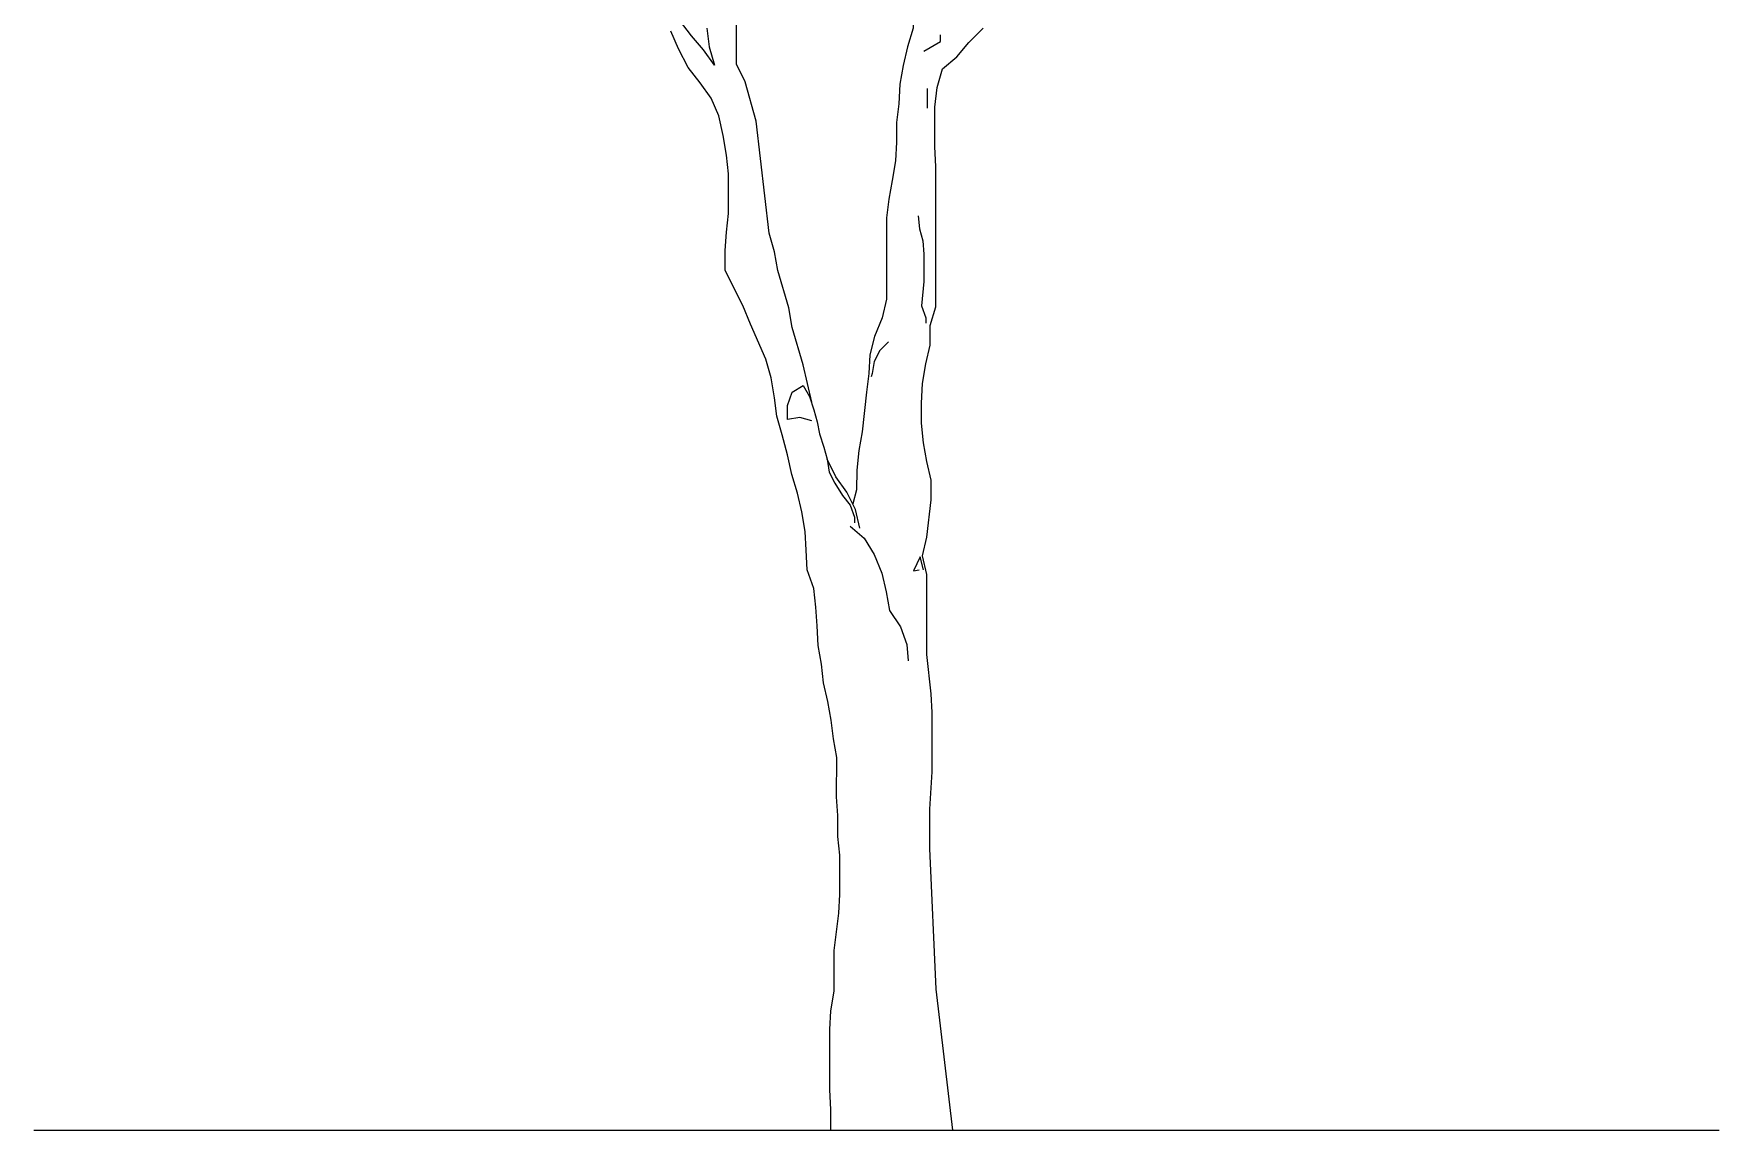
# Model space of a CAD drawing. Header units: millimetres. Extents: x -4.6 to 4.6, y 0 to 11.9.
# Drawn here: x -4.22 to 4.07, y 0 to 5.39 of the extents above; entities that cross this region are included whole.
import ezdxf

# ---------------------------------------------------------------- set-up
doc = ezdxf.new("R2010")
doc.units = ezdxf.units.MM
doc.layers.add('ceco.net 169', color=7, linetype='Continuous')

msp = doc.modelspace()

# ---------------------------------------------------------------- linework, layer by layer
at = {"layer": 'ceco.net 169'}
for p, q in [((0.1581, 5.3075), (0.239, 5.356)), ((0.239, 5.356), (0.2391, 5.3884)), ((0.1741, 5.1241), (0.174, 5.027)), ((-4.2213, 0), (4.0706, 0)), ((-0.2999, 0), (0.2999, 0))]:
    msp.add_line(p, q, dxfattribs=at)
for points in [[(0.1206, 5.6043), (0.1097, 5.5126), (0.1042, 5.4209), (0.0772, 5.3292), (0.0555, 5.2375), (0.0392, 5.1458), (0.0338, 5.0487), (0.0229, 4.957), (0.0228, 4.8599), (0.0173, 4.7682), (0.001, 4.6712), (-0.0152, 4.5795), (-0.0261, 4.4878), (-0.0265, 4.0886), (-0.0481, 3.9969), (-0.086, 3.9052), (-0.1076, 3.8136), (-0.1131, 3.7219), (-0.124, 3.6302), (-0.1457, 3.436), (-0.162, 3.3443), (-0.1729, 3.2472), (-0.173, 3.1501), (-0.1926, 3.0815)], [(-0.2999, 0), (-0.2998, 0.1025), (-0.3051, 0.1996), (-0.3049, 0.4963), (-0.2994, 0.588), (-0.2831, 0.6851), (-0.2829, 0.8846), (-0.2612, 1.068), (-0.2557, 1.1597), (-0.2555, 1.3539), (-0.2662, 1.4456), (-0.2661, 1.5481), (-0.2714, 1.6398), (-0.2713, 1.834), (-0.2874, 1.9257), (-0.2981, 2.0175), (-0.3142, 2.1092), (-0.3357, 2.2009), (-0.3464, 2.2926), (-0.3625, 2.3843), (-0.3678, 2.4814), (-0.3731, 2.5731), (-0.3838, 2.6648), (-0.4161, 2.7566), (-0.4214, 2.8537), (-0.4267, 2.9454), (-0.4428, 3.0425), (-0.4643, 3.1342), (-0.4912, 3.2259), (-0.5126, 3.3231), (-0.5395, 3.4202), (-0.5664, 3.5119), (-0.5771, 3.6036), (-0.5932, 3.7007), (-0.6201, 3.7925), (-0.6955, 3.9651), (-0.7331, 4.0569), (-0.8193, 4.2296), (-0.8192, 4.3267), (-0.8137, 4.4184), (-0.8028, 4.5101), (-0.8027, 4.7043), (-0.8134, 4.796), (-0.8295, 4.8931), (-0.851, 4.9902), (-0.8886, 5.0765), (-0.9425, 5.1521), (-1.0018, 5.2277), (-1.0502, 5.3194), (-1.0879, 5.4058)], [(-0.9099, 5.4218), (-0.8992, 5.3301), (-0.8723, 5.2384), (-0.9262, 5.3139), (-0.9854, 5.3841), (-1.0447, 5.4597)], [(-0.3919, 3.5711), (-0.3937, 3.5819), (-0.4367, 3.7653), (-0.4905, 3.9488), (-0.5066, 4.0459), (-0.5604, 4.2293), (-0.5765, 4.3211), (-0.6033, 4.4128), (-0.6676, 4.9631), (-0.7213, 5.1573), (-0.7644, 5.2436), (-0.7642, 5.4432)], [(0.2999, 0), (0.2179, 0.6949), (0.1868, 1.3859), (0.187, 1.5801), (0.198, 1.7635), (0.1982, 2.0548), (0.1929, 2.1465), (0.1715, 2.3407), (0.1719, 2.7345), (0.1504, 2.8262), (0.1721, 2.9179), (0.1938, 3.1012), (0.1939, 3.1983), (0.1724, 3.2901), (0.1563, 3.3818), (0.1456, 3.4789), (0.1457, 3.576), (0.1512, 3.6731), (0.1674, 3.7702), (0.1891, 3.8618), (0.1892, 3.9589), (0.2163, 4.0506), (0.2169, 4.7411), (0.2116, 4.8382), (0.2118, 5.0324), (0.2226, 5.1295), (0.2497, 5.2211), (0.3199, 5.2804), (0.3793, 5.3505), (0.4495, 5.4205)], [(0.1304, 4.4984), (0.1357, 4.4337), (0.1518, 4.3743), (0.1572, 4.3096), (0.157, 4.1747), (0.1461, 4.0561), (0.1677, 3.9967), (0.1676, 3.9697)], [(-0.0159, 3.8782), (-0.0591, 3.8351), (-0.0861, 3.7812), (-0.0969, 3.7219), (-0.1023, 3.7057)], [(-0.3938, 3.4902), (-0.4531, 3.5064), (-0.5125, 3.4957), (-0.5124, 3.5658), (-0.4908, 3.6305), (-0.4368, 3.6628), (-0.4045, 3.6089), (-0.383, 3.5441), (-0.3668, 3.4848), (-0.3561, 3.4254), (-0.3346, 3.3607), (-0.3185, 3.3013), (-0.3077, 3.2366), (-0.2808, 3.1826), (-0.2431, 3.1232), (-0.2054, 3.0746), (-0.1839, 3.0153), (-0.1839, 2.9883)], [(-0.1569, 2.9613), (-0.1784, 3.053), (-0.2215, 3.1394), (-0.2754, 3.215), (-0.3185, 3.3013)], [(-0.2055, 2.9722), (-0.1354, 2.9128), (-0.0869, 2.8318), (-0.0493, 2.7401), (-0.0278, 2.6483), (-0.0117, 2.5566), (0.0422, 2.4757), (0.0745, 2.3893), (0.0798, 2.3084)], [(0.1558, 2.7565), (0.1396, 2.8213), (0.1072, 2.7512), (0.1342, 2.7565)]]:
    msp.add_lwpolyline(points, dxfattribs=at)

doc.saveas('drawing.dxf')
